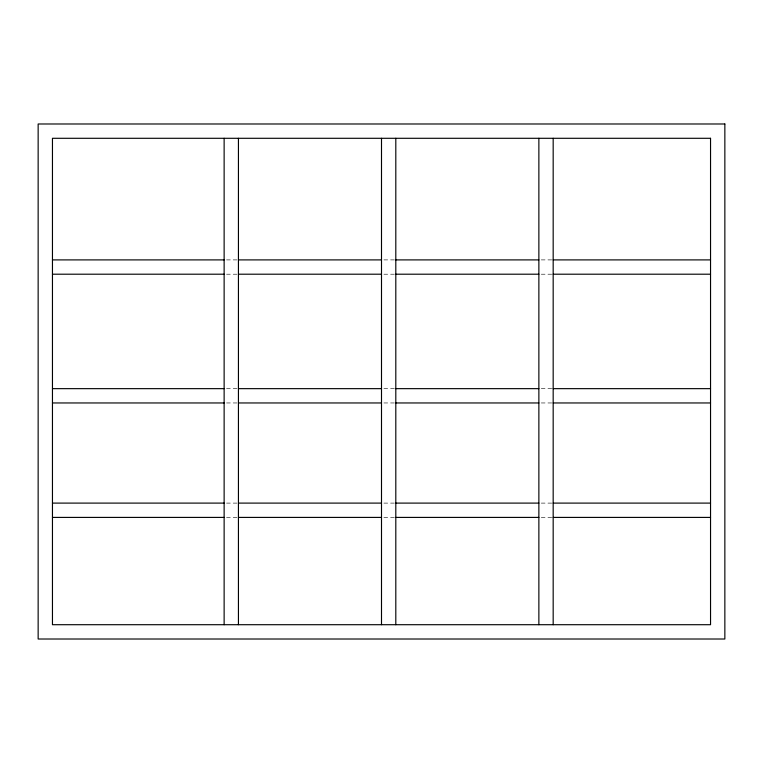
<?xml version="1.0" encoding="UTF-8"?>
<svg xmlns="http://www.w3.org/2000/svg" width="763" height="763" viewBox="0 0 763 763"><rect width="100%" height="100%" fill="white"/><g stroke="black" fill="none" stroke-linecap="round" stroke-linejoin="round"><path stroke-width="0.57" stroke-dasharray="3.81 2.86" d="M226.516 259.897L238.438 259.897M383.884 259.897L394.614 259.897M541.253 259.897L551.983 259.897M226.516 274.203L237.245 274.203M383.884 274.203L394.614 274.203M541.253 274.203L551.983 274.203M226.516 388.653L237.245 388.653M383.884 388.653L394.614 388.653M541.253 388.653L551.983 388.653M226.516 402.959L237.245 402.959M383.884 402.959L394.614 402.959M541.253 402.959L551.983 402.959M226.516 503.103L237.245 503.103M383.884 503.103L394.614 503.103M541.253 503.103L551.983 503.103M226.516 517.409L237.245 517.409M383.884 517.409L394.614 517.409M541.253 517.409L551.983 517.409"/><path stroke-width="1.14" d="M52.456 259.897L224.131 259.897M238.438 259.897L381.5 259.897M395.806 259.897L538.869 259.897M553.175 259.897L710.544 259.897M52.456 274.203L224.131 274.203M238.438 274.203L381.5 274.203M395.806 274.203L538.869 274.203M553.175 274.203L710.544 274.203M52.456 388.653L224.131 388.653M238.438 388.653L381.5 388.653M395.806 388.653L538.869 388.653M553.175 388.653L710.544 388.653M52.456 402.959L224.131 402.959M238.438 402.959L381.5 402.959M395.806 402.959L538.869 402.959M553.175 402.959L710.544 402.959M52.456 503.103L224.131 503.103M238.438 503.103L381.5 503.103M395.806 503.103L538.869 503.103M553.175 503.103L710.544 503.103M52.456 517.409L224.131 517.409M238.438 517.409L381.5 517.409M395.806 517.409L538.869 517.409M553.175 517.409L710.544 517.409M553.175 138.294L553.175 624.706M538.869 138.294L538.869 624.706M395.806 138.294L395.806 624.706M381.5 138.294L381.5 624.706M238.438 138.294L238.438 624.706M224.131 138.294L224.131 624.706M724.85 123.987L38.15 123.987L38.15 639.013L724.85 639.013L724.85 123.987M710.544 138.294L52.456 138.294L52.456 624.706L710.544 624.706L710.544 138.294"/></g></svg>
